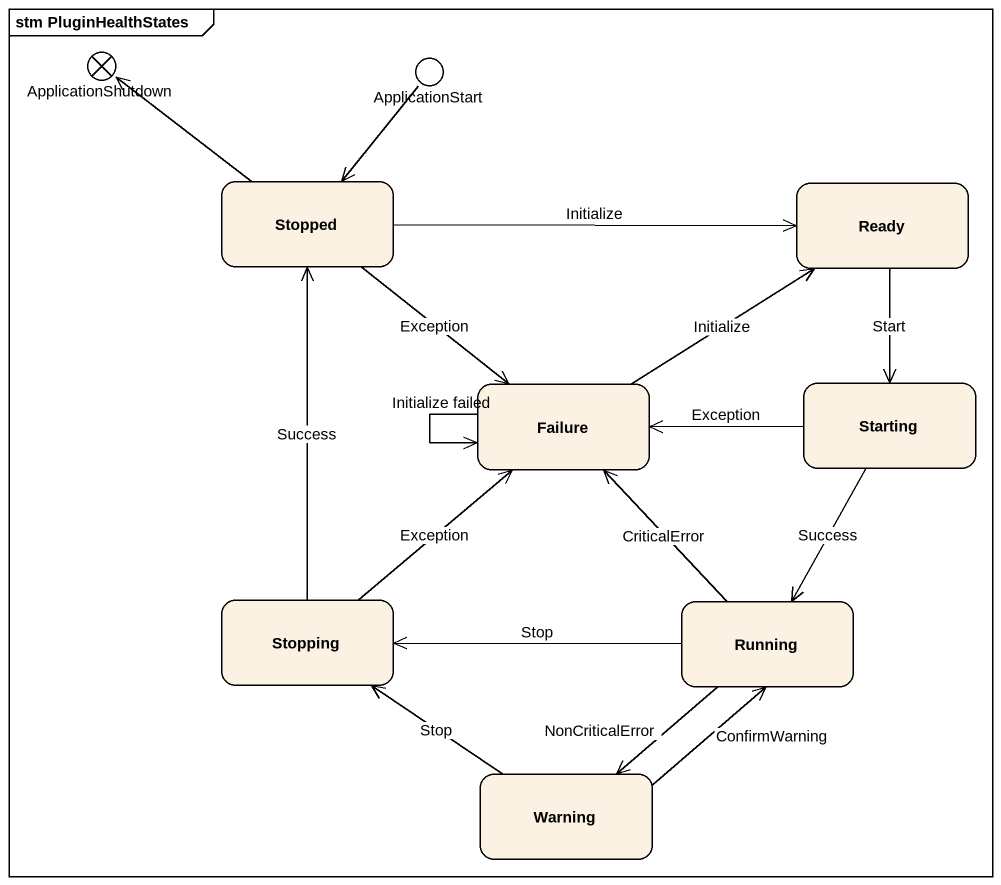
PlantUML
@startuml
mainframe stm PluginHealthStates
hide empty description
state ApplicationShutdown <<choice>>
state ApplicationStart <<choice>>
state Stopped
state Ready
state Failure
state Starting
state Stopping
state Running
state Warning
ApplicationStart --> Stopped
Stopped -up-> ApplicationShutdown
Stopped -right-> Ready : Initialize
Stopped --> Failure : Exception
Ready --> Starting : Start
Failure -up-> Ready : Initialize
Failure --> Failure : Initialize failed
Starting -left-> Failure : Exception
Starting --> Running : Success
Stopping -up-> Stopped : Success
Stopping -up-> Failure : Exception
Running -up-> Failure : CriticalError
Running -left-> Stopping : Stop
Running --> Warning : NonCriticalError
Warning -up-> Stopping : Stop
Warning -up-> Running : ConfirmWarning
@enduml
